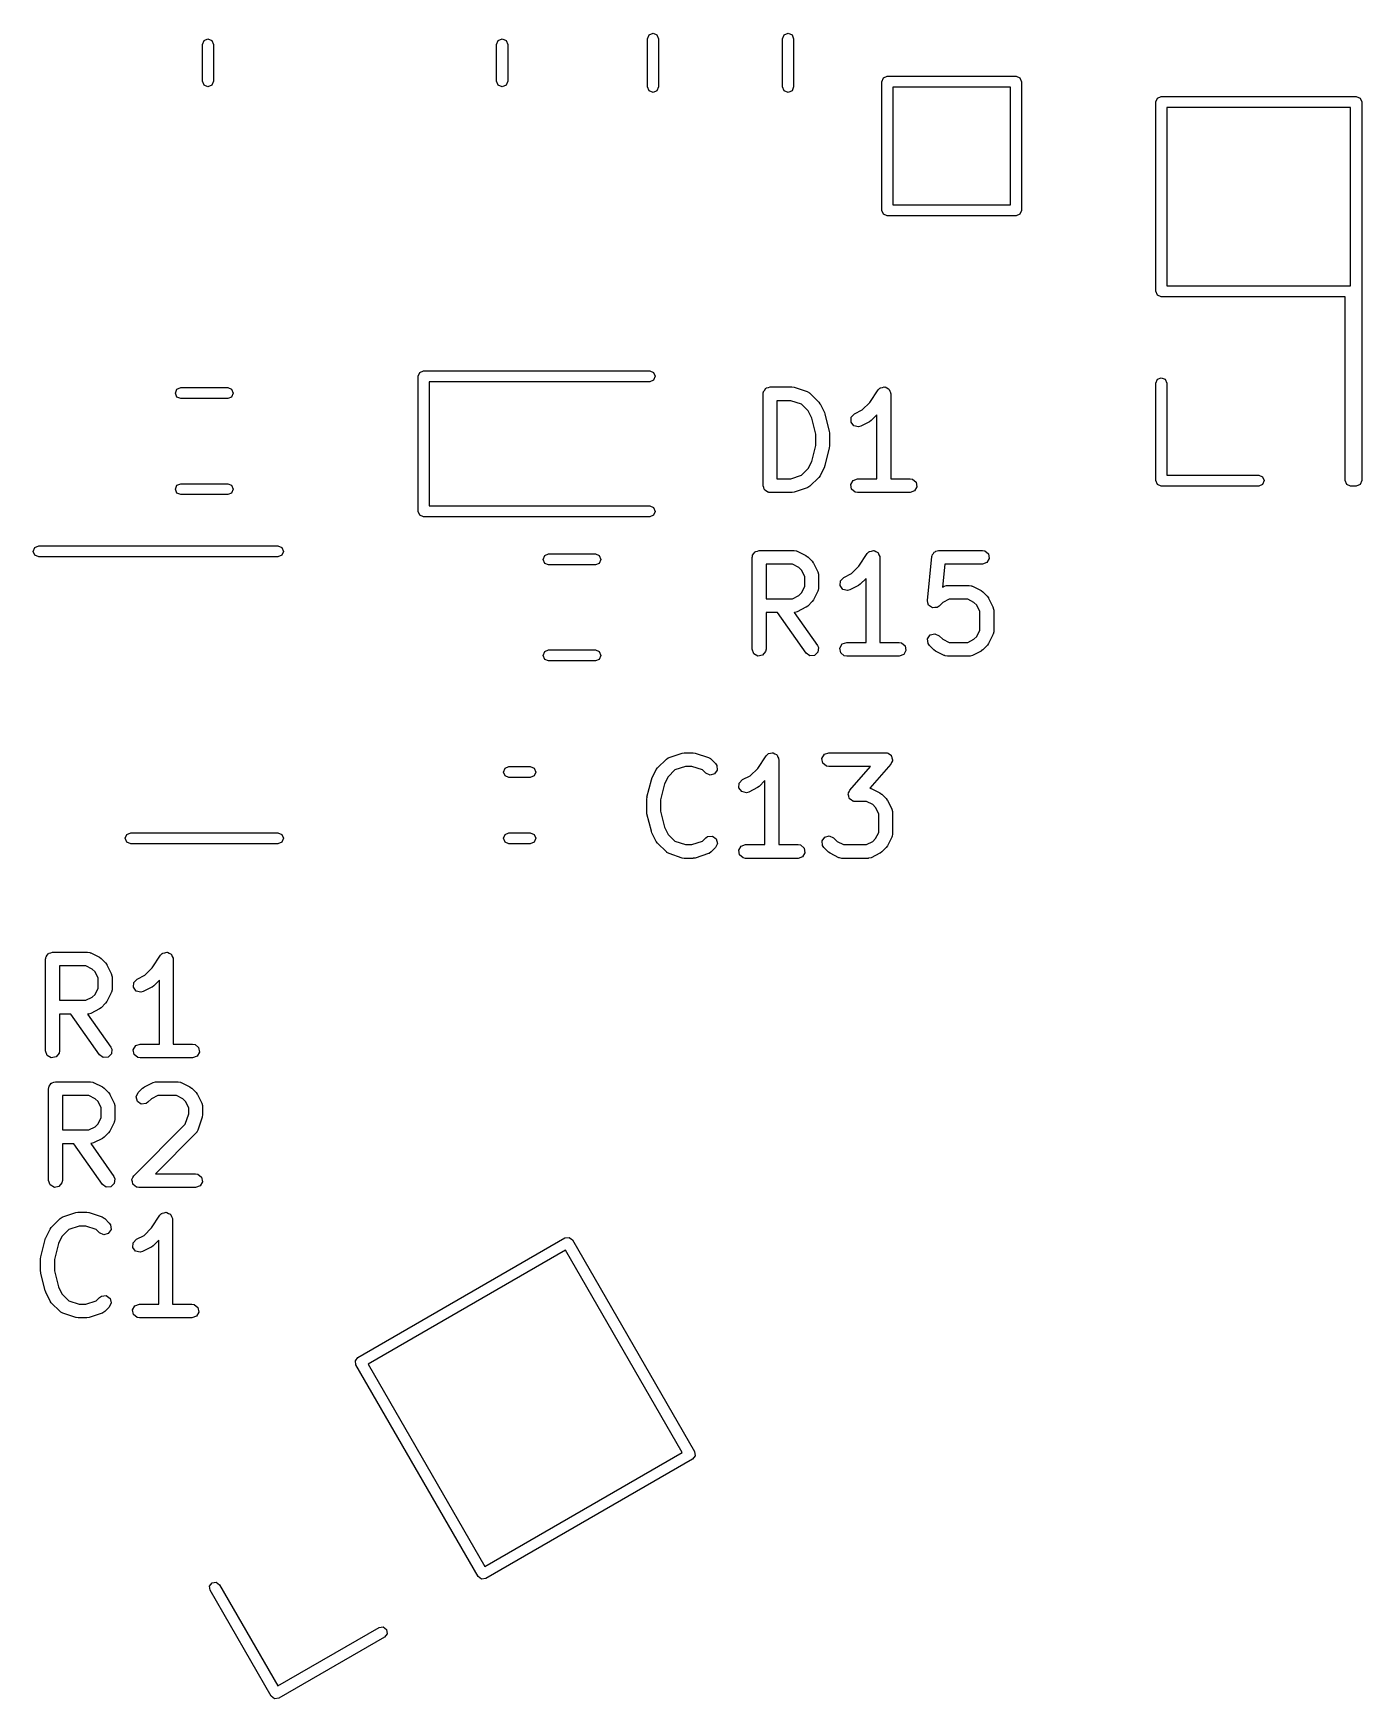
# Model space of a CAD drawing. Extents: x 127.8 to 166.1, y -113.3 to -80.1.
# Drawn here: x 151.67 to 166.12, y -113.31 to -95.19 of the extents above; entities that cross this region are included whole.
import ezdxf

# ---------------------------------------------------------------- set-up
doc = ezdxf.new("R2010")
doc.units = 0
doc.layers.add('BLACK', color=7, linetype='CONTINUOUS')

msp = doc.modelspace()

# ---------------------------------------------------------------- linework, layer by layer
at = {"layer": 'BLACK', "linetype": 'CONTINUOUS'}
for p, q in [((153.51, -95.3143), (153.528, -95.2719)), ((153.528, -95.2719), (153.57, -95.2543)), ((153.57, -95.2543), (153.612, -95.2719)), ((153.612, -95.2719), (153.63, -95.3143)), ((156.71, -95.3143), (156.728, -95.2719)), ((156.728, -95.2719), (156.77, -95.2543)), ((156.77, -95.2543), (156.812, -95.2719)), ((156.812, -95.2719), (156.83, -95.3143)), ((158.351, -95.253), (158.368, -95.2106)), ((158.351, -95.7755), (158.351, -95.253)), ((158.368, -95.2106), (158.411, -95.193)), ((158.411, -95.193), (158.453, -95.2106)), ((158.453, -95.2106), (158.471, -95.253)), ((158.471, -95.253), (158.471, -95.7755)), ((159.821, -95.253), (159.838, -95.2106)), ((159.821, -95.7755), (159.821, -95.253)), ((159.838, -95.2106), (159.881, -95.193)), ((159.881, -95.193), (159.923, -95.2106)), ((159.923, -95.2106), (159.941, -95.253)), ((159.941, -95.253), (159.941, -95.7755)), ((153.51, -95.7143), (153.51, -95.3143)), ((153.63, -95.3143), (153.63, -95.7143)), ((156.71, -95.7143), (156.71, -95.3143)), ((156.83, -95.3143), (156.83, -95.7143)), ((160.918, -95.6776), (160.96, -95.66)), ((160.96, -95.66), (162.36, -95.66)), ((162.36, -95.66), (162.402, -95.6776)), ((153.528, -95.7567), (153.51, -95.7143)), ((153.57, -95.7743), (153.528, -95.7567)), ((153.612, -95.7567), (153.57, -95.7743)), ((153.63, -95.7143), (153.612, -95.7567)), ((156.728, -95.7567), (156.71, -95.7143)), ((156.77, -95.7743), (156.728, -95.7567)), ((156.812, -95.7567), (156.77, -95.7743)), ((156.83, -95.7143), (156.812, -95.7567)), ((158.368, -95.818), (158.351, -95.7755)), ((158.411, -95.8355), (158.368, -95.818)), ((158.453, -95.818), (158.411, -95.8355)), ((158.471, -95.7755), (158.453, -95.818)), ((159.838, -95.818), (159.821, -95.7755)), ((159.881, -95.8355), (159.838, -95.818)), ((159.923, -95.818), (159.881, -95.8355)), ((159.941, -95.7755), (159.923, -95.818)), ((160.9, -95.72), (160.918, -95.6776)), ((160.9, -97.12), (160.9, -95.72)), ((161.02, -95.78), (161.02, -97.06)), ((162.3, -95.78), (161.02, -95.78)), ((162.3, -97.06), (162.3, -95.78)), ((162.402, -95.6776), (162.42, -95.72)), ((162.42, -95.72), (162.42, -97.12)), ((163.88, -95.94), (163.898, -95.8976)), ((163.88, -98), (163.88, -95.94)), ((163.898, -95.8976), (163.94, -95.88)), ((163.94, -95.88), (166.06, -95.88)), ((164, -96), (164, -97.94)), ((166, -96), (164, -96)), ((166, -97.94), (166, -96)), ((166.06, -95.88), (166.102, -95.8976)), ((166.102, -95.8976), (166.12, -95.94)), ((166.12, -95.94), (166.12, -100.06)), ((161.02, -97.06), (162.3, -97.06)), ((160.918, -97.1624), (160.9, -97.12)), ((160.96, -97.18), (160.918, -97.1624)), ((162.36, -97.18), (160.96, -97.18)), ((162.402, -97.1624), (162.36, -97.18)), ((162.42, -97.12), (162.402, -97.1624)), ((163.898, -98.0424), (163.88, -98)), ((164, -97.94), (166, -97.94)), ((163.94, -98.06), (163.898, -98.0424)), ((165.94, -98.06), (163.94, -98.06)), ((165.94, -100.06), (165.94, -98.06)), ((155.855, -98.925), (155.873, -98.8826)), ((155.855, -100.395), (155.855, -98.925)), ((155.873, -98.8826), (155.915, -98.865)), ((155.915, -98.865), (158.375, -98.865)), ((158.375, -98.865), (158.417, -98.8826)), ((158.417, -98.8826), (158.435, -98.925)), ((158.435, -98.925), (158.417, -98.9674)), ((153.215, -99.1075), (153.233, -99.0651)), ((153.233, -99.1499), (153.215, -99.1075)), ((153.233, -99.0651), (153.275, -99.0475)), ((153.275, -99.0475), (153.785, -99.0475)), ((153.785, -99.0475), (153.827, -99.0651)), ((153.827, -99.0651), (153.845, -99.1075)), ((153.845, -99.1075), (153.827, -99.1499)), ((158.375, -98.985), (155.975, -98.985)), ((155.975, -98.985), (155.975, -100.335)), ((158.417, -98.9674), (158.375, -98.985)), ((159.609, -99.1148), (159.611, -99.1051)), ((159.611, -99.1018), (159.612, -99.0989)), ((159.611, -99.1051), (159.611, -99.1018)), ((159.612, -99.0989), (159.614, -99.0892)), ((159.614, -99.0892), (159.626, -99.0742)), ((159.626, -99.0742), (159.636, -99.0574)), ((159.636, -99.0574), (159.643, -99.0551)), ((159.643, -99.0551), (159.647, -99.0499)), ((159.647, -99.0499), (159.666, -99.0465)), ((159.666, -99.0465), (159.684, -99.0398)), ((159.684, -99.0398), (159.922, -99.0398)), ((159.922, -99.0398), (159.945, -99.0437)), ((159.945, -99.0437), (159.946, -99.0437)), ((159.946, -99.0437), (160.089, -99.0913)), ((160.089, -99.0913), (160.112, -99.1037)), ((160.112, -99.1037), (160.114, -99.1075)), ((160.114, -99.1075), (160.118, -99.1094)), ((160.118, -99.1094), (160.214, -99.2046)), ((160.769, -99.2099), (160.86, -99.0732)), ((160.86, -99.0732), (160.878, -99.0544)), ((160.878, -99.0544), (160.882, -99.0532)), ((160.882, -99.0532), (160.885, -99.0499)), ((160.885, -99.0499), (160.906, -99.0461)), ((160.906, -99.0461), (160.927, -99.04)), ((160.927, -99.04), (160.931, -99.0417)), ((160.931, -99.0417), (160.936, -99.041)), ((160.936, -99.041), (160.954, -99.0518)), ((160.954, -99.0518), (160.974, -99.0606)), ((160.974, -99.0606), (160.976, -99.0645)), ((160.976, -99.0645), (160.98, -99.0666)), ((160.98, -99.0666), (160.987, -99.0871)), ((160.987, -99.0871), (160.997, -99.1066)), ((160.997, -99.1066), (160.996, -99.1108)), ((160.996, -99.1108), (160.998, -99.1148)), ((163.88, -99), (163.898, -98.9576)), ((163.88, -100.06), (163.88, -99)), ((163.898, -98.9576), (163.94, -98.94)), ((163.94, -98.94), (163.982, -98.9576)), ((163.982, -98.9576), (164, -99)), ((164, -99), (164, -100)), ((153.275, -99.1675), (153.233, -99.1499)), ((153.785, -99.1675), (153.275, -99.1675)), ((153.827, -99.1499), (153.785, -99.1675)), ((159.609, -100.115), (159.609, -99.1148)), ((159.91, -99.1898), (159.759, -99.1898)), ((159.759, -99.1898), (159.759, -100.04)), ((160.025, -99.228), (159.91, -99.1898)), ((160.099, -99.3021), (160.025, -99.228)), ((160.214, -99.2046), (160.226, -99.223)), ((160.226, -99.223), (160.228, -99.2241)), ((160.228, -99.2241), (160.275, -99.3194)), ((160.603, -99.3335), (160.688, -99.2913)), ((160.688, -99.2913), (160.769, -99.2099)), ((160.998, -99.1148), (160.998, -100.04)), ((160.137, -99.3791), (160.099, -99.3021)), ((160.181, -99.5526), (160.137, -99.3791)), ((160.275, -99.3194), (160.279, -99.3318)), ((160.279, -99.3318), (160.281, -99.3347)), ((160.281, -99.3347), (160.329, -99.5252)), ((160.565, -99.4219), (160.568, -99.3707)), ((160.595, -99.4631), (160.565, -99.4219)), ((160.568, -99.3707), (160.603, -99.3335)), ((160.645, -99.475), (160.595, -99.4631)), ((160.67, -99.4676), (160.645, -99.475)), ((160.766, -99.42), (160.67, -99.4676)), ((160.767, -99.4188), (160.766, -99.42)), ((160.785, -99.4059), (160.767, -99.4188)), ((160.847, -99.3435), (160.785, -99.4059)), ((160.847, -100.04), (160.847, -99.3435)), ((160.181, -99.677), (160.181, -99.5526)), ((160.329, -99.5252), (160.33, -99.5401)), ((160.33, -99.5401), (160.331, -99.5434)), ((160.331, -99.5434), (160.331, -99.6862)), ((160.137, -99.8505), (160.181, -99.677)), ((160.329, -99.7044), (160.281, -99.8949)), ((160.331, -99.6862), (160.328, -99.701)), ((160.328, -99.701), (160.329, -99.7044)), ((159.91, -100.04), (160.025, -100.002)), ((160.025, -100.002), (160.099, -99.9275)), ((160.099, -99.9275), (160.137, -99.8505)), ((160.228, -100.006), (160.214, -100.024)), ((160.275, -99.9103), (160.228, -100.006)), ((160.276, -99.9067), (160.275, -99.9103)), ((160.281, -99.8949), (160.276, -99.9067)), ((164, -100), (165, -100)), ((165, -100), (165.042, -100.018)), ((153.215, -100.152), (153.233, -100.11)), ((153.233, -100.195), (153.215, -100.152)), ((153.233, -100.11), (153.275, -100.093)), ((153.275, -100.212), (153.233, -100.195)), ((153.275, -100.093), (153.785, -100.093)), ((153.785, -100.093), (153.827, -100.11)), ((153.827, -100.195), (153.785, -100.212)), ((153.827, -100.11), (153.845, -100.152)), ((153.845, -100.152), (153.827, -100.195)), ((159.616, -100.133), (159.609, -100.115)), ((159.619, -100.152), (159.616, -100.133)), ((159.625, -100.157), (159.619, -100.152)), ((159.627, -100.163), (159.625, -100.157)), ((159.644, -100.173), (159.627, -100.163)), ((159.659, -100.185), (159.644, -100.173)), ((159.668, -100.187), (159.659, -100.185)), ((159.671, -100.189), (159.668, -100.187)), ((159.675, -100.188), (159.671, -100.189)), ((159.684, -100.19), (159.675, -100.188)), ((159.922, -100.19), (159.684, -100.19)), ((159.759, -100.04), (159.91, -100.04)), ((159.924, -100.189), (159.922, -100.19)), ((159.946, -100.186), (159.924, -100.189)), ((160.089, -100.138), (159.946, -100.186)), ((160.093, -100.136), (160.089, -100.138)), ((160.097, -100.135), (160.093, -100.136)), ((160.118, -100.12), (160.097, -100.135)), ((160.214, -100.025), (160.118, -100.12)), ((160.214, -100.024), (160.214, -100.025)), ((160.563, -100.102), (160.589, -100.057)), ((160.572, -100.152), (160.563, -100.102)), ((160.611, -100.185), (160.572, -100.152)), ((160.589, -100.057), (160.637, -100.04)), ((160.637, -100.19), (160.611, -100.185)), ((160.637, -100.04), (160.847, -100.04)), ((161.208, -100.19), (160.637, -100.19)), ((160.998, -100.04), (161.208, -100.04)), ((161.208, -100.04), (161.234, -100.044)), ((161.256, -100.172), (161.208, -100.19)), ((161.234, -100.044), (161.273, -100.077)), ((161.282, -100.128), (161.256, -100.172)), ((161.273, -100.077), (161.282, -100.128)), ((163.898, -100.102), (163.88, -100.06)), ((163.94, -100.12), (163.898, -100.102)), ((165, -100.12), (163.94, -100.12)), ((165.042, -100.102), (165, -100.12)), ((165.042, -100.018), (165.06, -100.06)), ((165.06, -100.06), (165.042, -100.102)), ((165.958, -100.102), (165.94, -100.06)), ((166, -100.12), (165.958, -100.102)), ((166.06, -100.12), (166, -100.12)), ((166.102, -100.102), (166.06, -100.12)), ((166.12, -100.06), (166.102, -100.102)), ((153.785, -100.212), (153.275, -100.212)), ((155.975, -100.335), (158.375, -100.335)), ((158.375, -100.335), (158.417, -100.353)), ((158.417, -100.353), (158.435, -100.395)), ((155.873, -100.437), (155.855, -100.395)), ((155.915, -100.455), (155.873, -100.437)), ((158.375, -100.455), (155.915, -100.455)), ((158.417, -100.437), (158.375, -100.455)), ((158.435, -100.395), (158.417, -100.437)), ((151.67, -100.83), (151.688, -100.788)), ((151.688, -100.872), (151.67, -100.83)), ((151.688, -100.788), (151.73, -100.77)), ((151.73, -100.89), (151.688, -100.872)), ((151.73, -100.77), (153.53, -100.77)), ((153.53, -100.89), (151.73, -100.89)), ((153.53, -100.77), (154.33, -100.77)), ((154.33, -100.89), (153.53, -100.89)), ((154.33, -100.77), (154.372, -100.788)), ((154.372, -100.872), (154.33, -100.89)), ((154.372, -100.788), (154.39, -100.83)), ((154.39, -100.83), (154.372, -100.872)), ((157.215, -100.917), (157.233, -100.875)), ((157.233, -100.96), (157.215, -100.917)), ((157.233, -100.875), (157.275, -100.858)), ((157.275, -100.858), (157.785, -100.858)), ((157.785, -100.858), (157.827, -100.875)), ((157.827, -100.875), (157.845, -100.917)), ((157.845, -100.917), (157.827, -100.96)), ((159.491, -100.895), (159.492, -100.885)), ((159.491, -101.895), (159.491, -100.895)), ((159.492, -100.882), (159.494, -100.879)), ((159.492, -100.885), (159.492, -100.882)), ((159.494, -100.879), (159.495, -100.869)), ((159.495, -100.869), (159.508, -100.854)), ((159.508, -100.854), (159.518, -100.837)), ((159.518, -100.837), (159.524, -100.835)), ((159.524, -100.835), (159.528, -100.83)), ((159.528, -100.83), (159.547, -100.826)), ((159.547, -100.826), (159.566, -100.82)), ((159.566, -100.82), (159.947, -100.82)), ((159.947, -100.82), (159.972, -100.824)), ((159.972, -100.824), (159.976, -100.827)), ((159.976, -100.827), (159.98, -100.828)), ((159.98, -100.828), (160.075, -100.875)), ((160.075, -100.875), (160.093, -100.889)), ((160.093, -100.889), (160.095, -100.889)), ((160.095, -100.889), (160.143, -100.937)), ((160.65, -100.99), (160.741, -100.853)), ((160.741, -100.853), (160.759, -100.834)), ((160.759, -100.834), (160.764, -100.833)), ((160.764, -100.833), (160.766, -100.83)), ((160.766, -100.83), (160.788, -100.826)), ((160.788, -100.826), (160.809, -100.82)), ((160.809, -100.82), (160.813, -100.822)), ((160.813, -100.822), (160.817, -100.821)), ((160.817, -100.821), (160.836, -100.832)), ((160.836, -100.832), (160.856, -100.841)), ((160.856, -100.841), (160.858, -100.844)), ((160.858, -100.844), (160.861, -100.847)), ((160.861, -100.847), (160.869, -100.867)), ((160.869, -100.867), (160.878, -100.887)), ((160.878, -100.887), (160.877, -100.891)), ((160.877, -100.891), (160.879, -100.895)), ((160.879, -100.895), (160.879, -101.82)), ((161.396, -101.364), (161.443, -100.887)), ((161.443, -100.887), (161.445, -100.884)), ((161.444, -100.882), (161.446, -100.879)), ((161.445, -100.884), (161.444, -100.882)), ((161.446, -100.879), (161.451, -100.862)), ((161.451, -100.862), (161.462, -100.851)), ((161.462, -100.851), (161.47, -100.837)), ((161.47, -100.837), (161.48, -100.834)), ((161.48, -100.834), (161.487, -100.826)), ((161.487, -100.826), (161.503, -100.825)), ((161.503, -100.825), (161.518, -100.82)), ((161.518, -100.82), (161.994, -100.82)), ((161.994, -100.82), (162.02, -100.824)), ((162.02, -100.824), (162.059, -100.857)), ((162.068, -100.908), (162.042, -100.952)), ((162.059, -100.857), (162.068, -100.908)), ((157.275, -100.977), (157.233, -100.96)), ((157.785, -100.977), (157.275, -100.977)), ((157.827, -100.96), (157.785, -100.977)), ((159.929, -100.97), (159.641, -100.97)), ((159.641, -100.97), (159.641, -101.344)), ((159.997, -101.004), (159.929, -100.97)), ((160.028, -101.034), (159.997, -101.004)), ((160.062, -101.103), (160.028, -101.034)), ((160.062, -101.21), (160.062, -101.103)), ((160.143, -100.937), (160.155, -100.955)), ((160.155, -100.955), (160.157, -100.957)), ((160.157, -100.957), (160.204, -101.052)), ((160.204, -101.052), (160.212, -101.077)), ((160.212, -101.077), (160.211, -101.081)), ((160.211, -101.081), (160.212, -101.085)), ((160.212, -101.085), (160.212, -101.228)), ((160.485, -101.113), (160.569, -101.071)), ((160.569, -101.071), (160.65, -100.99)), ((161.586, -100.97), (161.561, -101.218)), ((161.994, -100.97), (161.586, -100.97)), ((162.042, -100.952), (161.994, -100.97)), ((159.997, -101.309), (160.028, -101.279)), ((160.028, -101.279), (160.062, -101.21)), ((160.204, -101.262), (160.157, -101.357)), ((160.205, -101.257), (160.204, -101.262)), ((160.208, -101.254), (160.205, -101.257)), ((160.212, -101.228), (160.208, -101.254)), ((160.446, -101.202), (160.449, -101.151)), ((160.477, -101.243), (160.446, -101.202)), ((160.449, -101.151), (160.485, -101.113)), ((160.527, -101.255), (160.477, -101.243)), ((160.552, -101.248), (160.527, -101.255)), ((160.647, -101.2), (160.552, -101.248)), ((160.648, -101.199), (160.647, -101.2)), ((160.666, -101.186), (160.648, -101.199)), ((160.729, -101.124), (160.666, -101.186)), ((160.729, -101.82), (160.729, -101.124)), ((161.561, -101.218), (161.58, -101.209)), ((161.58, -101.209), (161.605, -101.201)), ((161.605, -101.201), (161.609, -101.202)), ((161.609, -101.202), (161.613, -101.201)), ((161.613, -101.201), (161.851, -101.201)), ((161.851, -101.201), (161.877, -101.205)), ((161.877, -101.205), (161.881, -101.208)), ((161.881, -101.208), (161.885, -101.209)), ((161.885, -101.209), (161.98, -101.256)), ((161.98, -101.256), (161.998, -101.27)), ((161.998, -101.27), (162, -101.27)), ((162, -101.27), (162.047, -101.318)), ((159.641, -101.344), (159.929, -101.344)), ((159.929, -101.344), (159.997, -101.309)), ((160.075, -101.438), (159.98, -101.486)), ((160.077, -101.437), (160.075, -101.438)), ((160.095, -101.424), (160.077, -101.437)), ((160.143, -101.376), (160.095, -101.424)), ((160.157, -101.357), (160.143, -101.375)), ((160.143, -101.375), (160.143, -101.376)), ((161.402, -101.389), (161.396, -101.364)), ((161.396, -101.364), (161.396, -101.364)), ((161.396, -101.364), (161.396, -101.364)), ((161.409, -101.413), (161.402, -101.389)), ((161.409, -101.414), (161.409, -101.413)), ((161.43, -101.428), (161.409, -101.414)), ((161.409, -101.414), (161.409, -101.414)), ((161.45, -101.443), (161.43, -101.428)), ((161.451, -101.443), (161.45, -101.443)), ((161.476, -101.441), (161.451, -101.443)), ((161.451, -101.443), (161.451, -101.443)), ((161.501, -101.439), (161.476, -101.441)), ((161.502, -101.439), (161.501, -101.439)), ((161.524, -101.424), (161.502, -101.439)), ((161.502, -101.439), (161.502, -101.439)), ((161.563, -101.385), (161.524, -101.424)), ((161.631, -101.351), (161.563, -101.385)), ((161.834, -101.351), (161.631, -101.351)), ((161.902, -101.385), (161.834, -101.351)), ((161.933, -101.415), (161.902, -101.385)), ((161.967, -101.484), (161.933, -101.415)), ((162.047, -101.318), (162.06, -101.336)), ((162.06, -101.336), (162.061, -101.337)), ((162.061, -101.337), (162.109, -101.433)), ((162.109, -101.433), (162.116, -101.458)), ((162.116, -101.458), (162.115, -101.462)), ((162.115, -101.462), (162.117, -101.466)), ((162.117, -101.466), (162.117, -101.704)), ((159.765, -101.494), (159.641, -101.494)), ((159.641, -101.494), (159.641, -101.895)), ((160.076, -101.938), (159.765, -101.494)), ((159.951, -101.492), (159.948, -101.493)), ((159.948, -101.493), (160.199, -101.852)), ((159.955, -101.493), (159.951, -101.492)), ((159.98, -101.486), (159.955, -101.493)), ((161.967, -101.687), (161.967, -101.484)), ((160.47, -101.837), (160.518, -101.82)), ((160.518, -101.82), (160.729, -101.82)), ((160.879, -101.82), (161.09, -101.82)), ((161.09, -101.82), (161.115, -101.824)), ((161.115, -101.824), (161.154, -101.857)), ((161.398, -101.78), (161.427, -101.738)), ((161.403, -101.831), (161.398, -101.78)), ((161.427, -101.738), (161.477, -101.725)), ((161.477, -101.725), (161.524, -101.747)), ((161.524, -101.747), (161.563, -101.786)), ((161.563, -101.786), (161.631, -101.82)), ((161.631, -101.82), (161.834, -101.82)), ((161.834, -101.82), (161.902, -101.786)), ((161.902, -101.786), (161.933, -101.755)), ((161.933, -101.755), (161.967, -101.687)), ((162.109, -101.738), (162.061, -101.833)), ((162.112, -101.73), (162.109, -101.733)), ((162.109, -101.733), (162.109, -101.738)), ((162.117, -101.704), (162.112, -101.73)), ((157.215, -101.962), (157.233, -101.92)), ((157.233, -102.005), (157.215, -101.962)), ((157.233, -101.92), (157.275, -101.902)), ((157.275, -102.022), (157.233, -102.005)), ((157.275, -101.902), (157.785, -101.902)), ((157.785, -101.902), (157.827, -101.92)), ((157.827, -102.005), (157.785, -102.022)), ((157.827, -101.92), (157.845, -101.962)), ((157.845, -101.962), (157.827, -102.005)), ((159.508, -101.943), (159.491, -101.895)), ((159.553, -101.969), (159.508, -101.943)), ((159.603, -101.96), (159.553, -101.969)), ((159.636, -101.92), (159.603, -101.96)), ((159.641, -101.895), (159.636, -101.92)), ((160.118, -101.967), (160.076, -101.938)), ((160.169, -101.963), (160.118, -101.967)), ((160.205, -101.927), (160.169, -101.963)), ((160.199, -101.852), (160.21, -101.875)), ((160.21, -101.875), (160.205, -101.927)), ((160.444, -101.882), (160.47, -101.837)), ((160.453, -101.932), (160.444, -101.882)), ((160.492, -101.965), (160.453, -101.932)), ((160.518, -101.97), (160.492, -101.965)), ((161.09, -101.97), (160.518, -101.97)), ((161.138, -101.952), (161.09, -101.97)), ((161.163, -101.908), (161.138, -101.952)), ((161.154, -101.857), (161.163, -101.908)), ((161.417, -101.853), (161.403, -101.831)), ((161.465, -101.9), (161.417, -101.853)), ((161.467, -101.901), (161.465, -101.9)), ((161.485, -101.914), (161.467, -101.901)), ((161.58, -101.962), (161.485, -101.914)), ((161.584, -101.962), (161.58, -101.962)), ((161.588, -101.965), (161.584, -101.962)), ((161.613, -101.97), (161.588, -101.965)), ((161.851, -101.97), (161.613, -101.97)), ((161.856, -101.968), (161.851, -101.97)), ((161.86, -101.969), (161.856, -101.968)), ((161.885, -101.962), (161.86, -101.969)), ((161.98, -101.914), (161.885, -101.962)), ((161.981, -101.913), (161.98, -101.914)), ((162, -101.9), (161.981, -101.913)), ((162.047, -101.853), (162, -101.9)), ((162.048, -101.851), (162.047, -101.853)), ((162.061, -101.833), (162.048, -101.851)), ((157.785, -102.022), (157.275, -102.022)), ((158.46, -103.185), (158.556, -103.089)), ((158.556, -103.089), (158.577, -103.074)), ((158.577, -103.074), (158.581, -103.074)), ((158.581, -103.074), (158.585, -103.071)), ((158.585, -103.071), (158.728, -103.024)), ((158.728, -103.024), (158.75, -103.02)), ((158.75, -103.02), (158.751, -103.02)), ((158.751, -103.02), (158.847, -103.02)), ((158.847, -103.02), (158.869, -103.024)), ((158.869, -103.024), (158.87, -103.024)), ((158.87, -103.024), (159.013, -103.071)), ((159.013, -103.071), (159.036, -103.084)), ((159.036, -103.084), (159.038, -103.088)), ((159.038, -103.088), (159.043, -103.089)), ((159.043, -103.089), (159.09, -103.137)), ((159.55, -103.19), (159.641, -103.053)), ((159.641, -103.053), (159.659, -103.034)), ((159.659, -103.034), (159.664, -103.033)), ((159.664, -103.033), (159.666, -103.03)), ((159.666, -103.03), (159.688, -103.026)), ((159.688, -103.026), (159.709, -103.02)), ((159.709, -103.02), (159.713, -103.022)), ((159.713, -103.022), (159.717, -103.021)), ((159.717, -103.021), (159.736, -103.032)), ((159.736, -103.032), (159.756, -103.041)), ((159.756, -103.041), (159.758, -103.044)), ((159.758, -103.044), (159.761, -103.047)), ((159.761, -103.047), (159.769, -103.067)), ((159.769, -103.067), (159.778, -103.087)), ((159.778, -103.087), (159.777, -103.091)), ((159.777, -103.091), (159.779, -103.095)), ((159.779, -103.095), (159.779, -104.02)), ((160.249, -103.082), (160.275, -103.037)), ((160.258, -103.132), (160.249, -103.082)), ((160.275, -103.037), (160.323, -103.02)), ((160.323, -103.02), (160.942, -103.02)), ((160.942, -103.02), (160.953, -103.022)), ((160.953, -103.022), (160.956, -103.021)), ((160.956, -103.021), (160.959, -103.023)), ((160.959, -103.023), (160.968, -103.024)), ((160.968, -103.024), (160.983, -103.037)), ((160.983, -103.037), (161, -103.048)), ((161, -103.048), (161.002, -103.053)), ((161.002, -103.053), (161.007, -103.057)), ((161.007, -103.057), (161.01, -103.077)), ((161.01, -103.077), (161.017, -103.096)), ((161.017, -103.096), (161.015, -103.102)), ((156.784, -103.23), (156.802, -103.188)), ((156.802, -103.272), (156.784, -103.23)), ((156.802, -103.188), (156.844, -103.17)), ((156.844, -103.29), (156.802, -103.272)), ((156.844, -103.17), (157.076, -103.17)), ((157.076, -103.17), (157.118, -103.188)), ((157.118, -103.272), (157.076, -103.29)), ((157.118, -103.188), (157.136, -103.23)), ((157.136, -103.23), (157.118, -103.272)), ((158.399, -103.299), (158.446, -103.204)), ((158.446, -103.204), (158.46, -103.186)), ((158.46, -103.186), (158.46, -103.185)), ((158.649, -103.208), (158.575, -103.282)), ((158.764, -103.17), (158.649, -103.208)), ((158.834, -103.17), (158.764, -103.17)), ((158.949, -103.208), (158.834, -103.17)), ((158.984, -103.243), (158.949, -103.208)), ((159.031, -103.265), (158.984, -103.243)), ((159.08, -103.251), (159.031, -103.265)), ((159.11, -103.209), (159.08, -103.251)), ((159.09, -103.137), (159.105, -103.158)), ((159.105, -103.158), (159.11, -103.209)), ((159.385, -103.313), (159.469, -103.271)), ((159.469, -103.271), (159.55, -103.19)), ((160.297, -103.165), (160.258, -103.132)), ((160.323, -103.17), (160.297, -103.165)), ((160.777, -103.17), (160.323, -103.17)), ((160.552, -103.426), (160.777, -103.17)), ((160.998, -103.144), (160.771, -103.404)), ((161.006, -103.125), (160.998, -103.144)), ((161.016, -103.108), (161.006, -103.125)), ((161.015, -103.102), (161.016, -103.108)), ((157.076, -103.29), (156.844, -103.29)), ((158.345, -103.505), (158.393, -103.315)), ((158.393, -103.315), (158.398, -103.303)), ((158.398, -103.303), (158.399, -103.299)), ((158.536, -103.359), (158.493, -103.533)), ((158.575, -103.282), (158.536, -103.359)), ((159.346, -103.402), (159.349, -103.351)), ((159.377, -103.443), (159.346, -103.402)), ((159.349, -103.351), (159.385, -103.313)), ((159.427, -103.455), (159.377, -103.443)), ((159.452, -103.448), (159.427, -103.455)), ((159.547, -103.4), (159.452, -103.448)), ((159.548, -103.399), (159.547, -103.4)), ((159.566, -103.386), (159.548, -103.399)), ((159.629, -103.324), (159.566, -103.386)), ((159.629, -104.02), (159.629, -103.324)), ((160.535, -103.463), (160.545, -103.445)), ((160.545, -103.445), (160.552, -103.426)), ((160.771, -103.404), (160.777, -103.405)), ((160.777, -103.405), (160.781, -103.408)), ((160.781, -103.408), (160.785, -103.409)), ((160.785, -103.409), (160.88, -103.456)), ((160.88, -103.456), (160.898, -103.47)), ((158.343, -103.523), (158.346, -103.509)), ((158.343, -103.666), (158.343, -103.523)), ((158.346, -103.509), (158.345, -103.505)), ((158.493, -103.533), (158.493, -103.657)), ((160.534, -103.474), (160.536, -103.469)), ((160.54, -103.493), (160.534, -103.474)), ((160.536, -103.469), (160.535, -103.463)), ((160.544, -103.513), (160.54, -103.493)), ((160.548, -103.517), (160.544, -103.513)), ((160.55, -103.523), (160.548, -103.517)), ((160.567, -103.533), (160.55, -103.523)), ((160.583, -103.546), (160.567, -103.533)), ((160.591, -103.548), (160.583, -103.546)), ((160.594, -103.549), (160.591, -103.548)), ((160.597, -103.549), (160.594, -103.549)), ((160.609, -103.551), (160.597, -103.549)), ((160.734, -103.551), (160.609, -103.551)), ((160.802, -103.585), (160.734, -103.551)), ((160.833, -103.615), (160.802, -103.585)), ((160.867, -103.684), (160.833, -103.615)), ((160.898, -103.47), (160.9, -103.47)), ((160.9, -103.47), (160.947, -103.518)), ((160.947, -103.518), (160.96, -103.536)), ((160.96, -103.536), (160.961, -103.537)), ((160.961, -103.537), (161.009, -103.633)), ((161.009, -103.633), (161.016, -103.658)), ((158.344, -103.67), (158.343, -103.666)), ((158.345, -103.684), (158.344, -103.67)), ((158.393, -103.875), (158.345, -103.684)), ((158.493, -103.657), (158.536, -103.831)), ((160.867, -103.887), (160.867, -103.684)), ((161.016, -103.658), (161.015, -103.662)), ((161.015, -103.662), (161.017, -103.666)), ((161.017, -103.666), (161.017, -103.904)), ((152.67, -103.95), (152.688, -103.908)), ((152.688, -103.992), (152.67, -103.95)), ((152.688, -103.908), (152.73, -103.89)), ((152.73, -104.01), (152.688, -103.992)), ((152.73, -103.89), (153.53, -103.89)), ((153.53, -103.89), (154.33, -103.89)), ((154.33, -103.89), (154.372, -103.908)), ((154.372, -103.992), (154.33, -104.01)), ((154.372, -103.908), (154.39, -103.95)), ((154.39, -103.95), (154.372, -103.992)), ((156.784, -103.95), (156.802, -103.908)), ((156.802, -103.992), (156.784, -103.95)), ((156.802, -103.908), (156.844, -103.89)), ((156.844, -104.01), (156.802, -103.992)), ((156.844, -103.89), (157.076, -103.89)), ((157.076, -103.89), (157.118, -103.908)), ((157.118, -103.992), (157.076, -104.01)), ((157.118, -103.908), (157.136, -103.95)), ((157.136, -103.95), (157.118, -103.992)), ((158.395, -103.878), (158.393, -103.875)), ((158.399, -103.89), (158.395, -103.878)), ((158.446, -103.986), (158.399, -103.89)), ((158.447, -103.987), (158.446, -103.986)), ((158.46, -104.005), (158.447, -103.987)), ((158.536, -103.831), (158.575, -103.908)), ((158.575, -103.908), (158.649, -103.982)), ((158.649, -103.982), (158.764, -104.02)), ((158.834, -104.02), (158.949, -103.982)), ((158.949, -103.982), (158.984, -103.947)), ((158.984, -103.947), (159.005, -103.932)), ((159.005, -103.932), (159.057, -103.927)), ((159.057, -103.927), (159.099, -103.957)), ((159.099, -103.957), (159.112, -104.006)), ((160.25, -103.98), (160.28, -103.938)), ((160.255, -104.031), (160.25, -103.98)), ((160.28, -103.938), (160.329, -103.925)), ((160.329, -103.925), (160.376, -103.947)), ((160.376, -103.947), (160.415, -103.986)), ((160.415, -103.986), (160.483, -104.02)), ((160.734, -104.02), (160.802, -103.986)), ((160.802, -103.986), (160.833, -103.955)), ((160.833, -103.955), (160.867, -103.887)), ((161.009, -103.938), (160.961, -104.033)), ((161.012, -103.93), (161.009, -103.933)), ((161.009, -103.933), (161.009, -103.938)), ((161.017, -103.904), (161.012, -103.93)), ((153.53, -104.01), (152.73, -104.01)), ((154.33, -104.01), (153.53, -104.01)), ((157.076, -104.01), (156.844, -104.01)), ((158.556, -104.1), (158.46, -104.005)), ((158.56, -104.102), (158.556, -104.1)), ((158.562, -104.106), (158.56, -104.102)), ((158.585, -104.118), (158.562, -104.106)), ((158.728, -104.166), (158.585, -104.118)), ((158.729, -104.166), (158.728, -104.166)), ((158.751, -104.17), (158.729, -104.166)), ((158.847, -104.17), (158.751, -104.17)), ((158.764, -104.02), (158.834, -104.02)), ((158.848, -104.169), (158.847, -104.17)), ((158.87, -104.166), (158.848, -104.169)), ((159.013, -104.118), (158.87, -104.166)), ((159.017, -104.116), (159.013, -104.118)), ((159.021, -104.115), (159.017, -104.116)), ((159.043, -104.1), (159.021, -104.115)), ((159.09, -104.053), (159.043, -104.1)), ((159.112, -104.006), (159.09, -104.053)), ((159.344, -104.082), (159.37, -104.037)), ((159.353, -104.132), (159.344, -104.082)), ((159.392, -104.165), (159.353, -104.132)), ((159.37, -104.037), (159.418, -104.02)), ((159.418, -104.17), (159.392, -104.165)), ((159.418, -104.02), (159.629, -104.02)), ((159.99, -104.17), (159.418, -104.17)), ((159.779, -104.02), (159.99, -104.02)), ((159.99, -104.02), (160.015, -104.024)), ((160.038, -104.152), (159.99, -104.17)), ((160.015, -104.024), (160.054, -104.057)), ((160.063, -104.108), (160.038, -104.152)), ((160.054, -104.057), (160.063, -104.108)), ((160.27, -104.053), (160.255, -104.031)), ((160.317, -104.1), (160.27, -104.053)), ((160.319, -104.101), (160.317, -104.1)), ((160.337, -104.114), (160.319, -104.101)), ((160.432, -104.162), (160.337, -104.114)), ((160.437, -104.162), (160.432, -104.162)), ((160.44, -104.165), (160.437, -104.162)), ((160.466, -104.17), (160.44, -104.165)), ((160.751, -104.17), (160.466, -104.17)), ((160.483, -104.02), (160.734, -104.02)), ((160.756, -104.168), (160.751, -104.17)), ((160.76, -104.169), (160.756, -104.168)), ((160.785, -104.162), (160.76, -104.169)), ((160.88, -104.114), (160.785, -104.162)), ((160.881, -104.113), (160.88, -104.114)), ((160.9, -104.1), (160.881, -104.113)), ((160.947, -104.053), (160.9, -104.1)), ((160.948, -104.051), (160.947, -104.053)), ((160.961, -104.033), (160.948, -104.051)), ((151.804, -105.265), (151.806, -105.255)), ((151.804, -106.265), (151.804, -105.265)), ((151.806, -105.252), (151.807, -105.249)), ((151.806, -105.255), (151.806, -105.252)), ((151.807, -105.249), (151.809, -105.239)), ((151.809, -105.239), (151.821, -105.224)), ((151.821, -105.224), (151.831, -105.207)), ((151.831, -105.207), (151.838, -105.205)), ((151.838, -105.205), (151.842, -105.2)), ((151.842, -105.2), (151.861, -105.196)), ((151.861, -105.196), (151.879, -105.19)), ((151.879, -105.19), (152.26, -105.19)), ((152.26, -105.19), (152.286, -105.194)), ((152.286, -105.194), (152.289, -105.197)), ((152.289, -105.197), (152.294, -105.198)), ((152.294, -105.198), (152.389, -105.245)), ((152.389, -105.245), (152.407, -105.259)), ((152.407, -105.259), (152.409, -105.259)), ((152.409, -105.259), (152.456, -105.307)), ((152.964, -105.36), (153.055, -105.223)), ((153.055, -105.223), (153.073, -105.204)), ((153.073, -105.204), (153.077, -105.203)), ((153.077, -105.203), (153.08, -105.2)), ((153.08, -105.2), (153.101, -105.196)), ((153.101, -105.196), (153.122, -105.19)), ((153.122, -105.19), (153.126, -105.192)), ((153.126, -105.192), (153.131, -105.191)), ((153.131, -105.191), (153.149, -105.202)), ((153.149, -105.202), (153.169, -105.211)), ((153.169, -105.211), (153.171, -105.214)), ((153.171, -105.214), (153.175, -105.217)), ((153.175, -105.217), (153.182, -105.237)), ((153.182, -105.237), (153.192, -105.257)), ((153.192, -105.257), (153.191, -105.261)), ((153.191, -105.261), (153.192, -105.265)), ((153.192, -105.265), (153.192, -106.19)), ((152.243, -105.34), (151.954, -105.34)), ((151.954, -105.34), (151.954, -105.714)), ((152.311, -105.374), (152.243, -105.34)), ((152.342, -105.404), (152.311, -105.374)), ((152.376, -105.473), (152.342, -105.404)), ((152.456, -105.307), (152.469, -105.325)), ((152.469, -105.325), (152.47, -105.327)), ((152.47, -105.327), (152.518, -105.422)), ((152.518, -105.422), (152.525, -105.447)), ((152.525, -105.447), (152.524, -105.451)), ((152.524, -105.451), (152.526, -105.455)), ((152.798, -105.483), (152.883, -105.441)), ((152.883, -105.441), (152.964, -105.36)), ((152.342, -105.649), (152.376, -105.58)), ((152.376, -105.58), (152.376, -105.473)), ((152.518, -105.632), (152.47, -105.727)), ((152.521, -105.624), (152.518, -105.627)), ((152.518, -105.627), (152.518, -105.632)), ((152.526, -105.598), (152.521, -105.624)), ((152.526, -105.455), (152.526, -105.598)), ((152.76, -105.572), (152.763, -105.521)), ((152.79, -105.613), (152.76, -105.572)), ((152.763, -105.521), (152.798, -105.483)), ((152.84, -105.625), (152.79, -105.613)), ((152.865, -105.618), (152.84, -105.625)), ((152.961, -105.57), (152.865, -105.618)), ((152.962, -105.569), (152.961, -105.57)), ((152.98, -105.556), (152.962, -105.569)), ((153.042, -105.494), (152.98, -105.556)), ((153.042, -106.19), (153.042, -105.494)), ((151.954, -105.714), (152.243, -105.714)), ((152.243, -105.714), (152.311, -105.679)), ((152.389, -105.808), (152.294, -105.856)), ((152.311, -105.679), (152.342, -105.649)), ((152.39, -105.807), (152.389, -105.808)), ((152.409, -105.794), (152.39, -105.807)), ((152.456, -105.746), (152.409, -105.794)), ((152.457, -105.745), (152.456, -105.746)), ((152.47, -105.727), (152.457, -105.745)), ((152.078, -105.864), (151.954, -105.864)), ((151.954, -105.864), (151.954, -106.265)), ((152.389, -106.308), (152.078, -105.864)), ((152.265, -105.862), (152.261, -105.863)), ((152.261, -105.863), (152.512, -106.222)), ((152.269, -105.863), (152.265, -105.862)), ((152.294, -105.856), (152.269, -105.863)), ((151.822, -106.313), (151.804, -106.265)), ((151.866, -106.339), (151.822, -106.313)), ((151.917, -106.33), (151.866, -106.339)), ((151.95, -106.29), (151.917, -106.33)), ((151.954, -106.265), (151.95, -106.29)), ((152.431, -106.337), (152.389, -106.308)), ((152.483, -106.333), (152.431, -106.337)), ((152.519, -106.297), (152.483, -106.333)), ((152.512, -106.222), (152.523, -106.245)), ((152.523, -106.245), (152.519, -106.297)), ((152.758, -106.252), (152.784, -106.207)), ((152.767, -106.302), (152.758, -106.252)), ((152.806, -106.335), (152.767, -106.302)), ((152.784, -106.207), (152.832, -106.19)), ((152.832, -106.34), (152.806, -106.335)), ((152.832, -106.19), (153.042, -106.19)), ((153.403, -106.34), (152.832, -106.34)), ((153.192, -106.19), (153.403, -106.19)), ((153.403, -106.19), (153.429, -106.194)), ((153.451, -106.322), (153.403, -106.34)), ((153.429, -106.194), (153.468, -106.227)), ((153.477, -106.278), (153.451, -106.322)), ((153.468, -106.227), (153.477, -106.278)), ((151.837, -106.675), (151.839, -106.665)), ((151.837, -107.675), (151.837, -106.675)), ((151.838, -106.662), (151.84, -106.659)), ((151.839, -106.665), (151.838, -106.662)), ((151.84, -106.659), (151.841, -106.649)), ((151.841, -106.649), (151.854, -106.634)), ((151.854, -106.634), (151.864, -106.617)), ((151.864, -106.617), (151.87, -106.615)), ((151.87, -106.615), (151.874, -106.61)), ((151.874, -106.61), (151.894, -106.606)), ((151.894, -106.606), (151.912, -106.6)), ((151.912, -106.6), (152.293, -106.6)), ((152.293, -106.6), (152.319, -106.604)), ((152.319, -106.604), (152.322, -106.607)), ((152.322, -106.607), (152.326, -106.608)), ((152.326, -106.608), (152.422, -106.655)), ((152.422, -106.655), (152.44, -106.669)), ((152.44, -106.669), (152.441, -106.669)), ((152.441, -106.669), (152.489, -106.717)), ((152.489, -106.717), (152.502, -106.735)), ((152.79, -106.764), (152.811, -106.717)), ((152.811, -106.717), (152.859, -106.669)), ((152.859, -106.669), (152.877, -106.657)), ((152.877, -106.657), (152.878, -106.655)), ((152.878, -106.655), (152.974, -106.608)), ((152.974, -106.608), (152.999, -106.6)), ((152.999, -106.6), (153.003, -106.601)), ((153.003, -106.601), (153.007, -106.6)), ((153.007, -106.6), (153.245, -106.6)), ((153.245, -106.6), (153.271, -106.604)), ((153.271, -106.604), (153.274, -106.607)), ((153.274, -106.607), (153.279, -106.608)), ((153.279, -106.608), (153.374, -106.655)), ((153.374, -106.655), (153.392, -106.669)), ((153.392, -106.669), (153.394, -106.669)), ((153.394, -106.669), (153.441, -106.717)), ((153.441, -106.717), (153.454, -106.735)), ((152.275, -106.75), (151.987, -106.75)), ((151.987, -106.75), (151.987, -107.124)), ((152.344, -106.784), (152.275, -106.75)), ((152.374, -106.814), (152.344, -106.784)), ((152.408, -106.883), (152.374, -106.814)), ((152.408, -106.99), (152.408, -106.883)), ((152.502, -106.735), (152.503, -106.737)), ((152.503, -106.737), (152.55, -106.832)), ((152.55, -106.832), (152.558, -106.857)), ((152.558, -106.857), (152.557, -106.861)), ((152.557, -106.861), (152.558, -106.865)), ((152.558, -106.865), (152.558, -107.008)), ((152.803, -106.813), (152.79, -106.764)), ((152.845, -106.843), (152.803, -106.813)), ((152.896, -106.838), (152.845, -106.843)), ((152.917, -106.823), (152.896, -106.838)), ((152.956, -106.784), (152.917, -106.823)), ((153.025, -106.75), (152.956, -106.784)), ((153.228, -106.75), (153.025, -106.75)), ((153.296, -106.784), (153.228, -106.75)), ((153.326, -106.814), (153.296, -106.784)), ((153.361, -106.883), (153.326, -106.814)), ((153.361, -106.948), (153.361, -106.883)), ((153.454, -106.735), (153.455, -106.737)), ((153.455, -106.737), (153.503, -106.832)), ((153.503, -106.832), (153.51, -106.857)), ((153.51, -106.857), (153.509, -106.861)), ((153.509, -106.861), (153.511, -106.865)), ((153.511, -106.865), (153.511, -106.961)), ((152.344, -107.089), (152.374, -107.059)), ((152.374, -107.059), (152.408, -106.99)), ((152.55, -107.042), (152.503, -107.137)), ((152.551, -107.037), (152.55, -107.042)), ((152.554, -107.034), (152.551, -107.037)), ((152.558, -107.008), (152.554, -107.034)), ((152.764, -107.622), (153.323, -107.063)), ((153.323, -107.063), (153.361, -106.948)), ((153.507, -106.984), (153.459, -107.127)), ((153.511, -106.961), (153.507, -106.983)), ((153.507, -106.983), (153.507, -106.984)), ((151.987, -107.124), (152.275, -107.124)), ((152.275, -107.124), (152.344, -107.089)), ((152.422, -107.218), (152.326, -107.266)), ((152.423, -107.217), (152.422, -107.218)), ((152.441, -107.204), (152.423, -107.217)), ((152.489, -107.156), (152.441, -107.204)), ((152.503, -107.137), (152.489, -107.155)), ((152.489, -107.155), (152.489, -107.156)), ((153.441, -107.156), (152.998, -107.6)), ((153.443, -107.152), (153.441, -107.156)), ((153.447, -107.15), (153.443, -107.152)), ((153.459, -107.127), (153.447, -107.15)), ((152.111, -107.274), (151.987, -107.274)), ((151.987, -107.274), (151.987, -107.675)), ((152.422, -107.718), (152.111, -107.274)), ((152.297, -107.272), (152.294, -107.273)), ((152.294, -107.273), (152.545, -107.632)), ((152.301, -107.273), (152.297, -107.272)), ((152.326, -107.266), (152.301, -107.273)), ((152.754, -107.642), (152.764, -107.622)), ((152.998, -107.6), (153.436, -107.6)), ((153.436, -107.6), (153.461, -107.604)), ((153.461, -107.604), (153.501, -107.637)), ((151.854, -107.723), (151.837, -107.675)), ((151.899, -107.749), (151.854, -107.723)), ((151.949, -107.74), (151.899, -107.749)), ((151.982, -107.7), (151.949, -107.74)), ((151.987, -107.675), (151.982, -107.7)), ((152.464, -107.747), (152.422, -107.718)), ((152.515, -107.743), (152.464, -107.747)), ((152.551, -107.707), (152.515, -107.743)), ((152.545, -107.632), (152.556, -107.655)), ((152.556, -107.655), (152.551, -107.707)), ((152.742, -107.668), (152.743, -107.665)), ((152.748, -107.69), (152.742, -107.668)), ((152.743, -107.662), (152.754, -107.642)), ((152.743, -107.665), (152.743, -107.662)), ((152.752, -107.712), (152.748, -107.69)), ((152.754, -107.715), (152.752, -107.712)), ((152.755, -107.718), (152.754, -107.715)), ((152.774, -107.731), (152.755, -107.718)), ((152.791, -107.745), (152.774, -107.731)), ((152.796, -107.746), (152.791, -107.745)), ((152.797, -107.747), (152.796, -107.746)), ((152.801, -107.747), (152.797, -107.747)), ((152.817, -107.75), (152.801, -107.747)), ((153.436, -107.75), (152.817, -107.75)), ((153.484, -107.732), (153.436, -107.75)), ((153.51, -107.688), (153.484, -107.732)), ((153.501, -107.637), (153.51, -107.688)), ((151.866, -108.185), (151.962, -108.089)), ((151.962, -108.089), (151.983, -108.074)), ((151.983, -108.074), (151.988, -108.074)), ((151.988, -108.074), (151.991, -108.071)), ((151.991, -108.071), (152.134, -108.024)), ((152.17, -108.17), (152.055, -108.208)), ((152.134, -108.024), (152.156, -108.02)), ((152.156, -108.02), (152.158, -108.02)), ((152.158, -108.02), (152.253, -108.02)), ((152.241, -108.17), (152.17, -108.17)), ((152.355, -108.208), (152.241, -108.17)), ((152.253, -108.02), (152.275, -108.024)), ((152.275, -108.024), (152.277, -108.024)), ((152.277, -108.024), (152.419, -108.071)), ((152.419, -108.071), (152.442, -108.084)), ((152.442, -108.084), (152.445, -108.088)), ((152.445, -108.088), (152.449, -108.089)), ((152.449, -108.089), (152.496, -108.137)), ((152.496, -108.137), (152.511, -108.158)), ((152.511, -108.158), (152.516, -108.209)), ((152.956, -108.19), (153.048, -108.053)), ((153.048, -108.053), (153.066, -108.034)), ((153.066, -108.034), (153.07, -108.033)), ((153.07, -108.033), (153.072, -108.03)), ((153.072, -108.03), (153.094, -108.026)), ((153.094, -108.026), (153.115, -108.02)), ((153.115, -108.02), (153.119, -108.022)), ((153.119, -108.022), (153.123, -108.021)), ((153.123, -108.021), (153.142, -108.032)), ((153.142, -108.032), (153.162, -108.041)), ((153.162, -108.041), (153.164, -108.044)), ((153.164, -108.044), (153.167, -108.047)), ((153.167, -108.047), (153.175, -108.067)), ((153.175, -108.067), (153.185, -108.087)), ((153.185, -108.087), (153.184, -108.091)), ((153.184, -108.091), (153.185, -108.095)), ((153.185, -108.095), (153.185, -109.02)), ((151.752, -108.505), (151.799, -108.315)), ((151.799, -108.315), (151.804, -108.303)), ((151.804, -108.303), (151.805, -108.299)), ((151.805, -108.299), (151.852, -108.204)), ((151.852, -108.204), (151.866, -108.186)), ((151.866, -108.186), (151.866, -108.185)), ((151.981, -108.282), (151.943, -108.359)), ((152.055, -108.208), (151.981, -108.282)), ((152.39, -108.243), (152.355, -108.208)), ((152.437, -108.265), (152.39, -108.243)), ((152.486, -108.251), (152.437, -108.265)), ((152.516, -108.209), (152.486, -108.251)), ((152.752, -108.402), (152.755, -108.351)), ((152.755, -108.351), (152.791, -108.313)), ((152.791, -108.313), (152.875, -108.271)), ((152.875, -108.271), (152.956, -108.19)), ((153.035, -108.324), (152.973, -108.386)), ((153.035, -109.02), (153.035, -108.324)), ((155.201, -109.599), (157.452, -108.299)), ((157.452, -108.299), (157.498, -108.293)), ((157.498, -108.293), (157.534, -108.321)), ((157.534, -108.321), (158.864, -110.624)), ((151.749, -108.523), (151.752, -108.509)), ((151.749, -108.666), (151.749, -108.523)), ((151.752, -108.509), (151.752, -108.505)), ((151.943, -108.359), (151.899, -108.533)), ((152.783, -108.443), (152.752, -108.402)), ((152.833, -108.455), (152.783, -108.443)), ((152.858, -108.448), (152.833, -108.455)), ((152.953, -108.4), (152.858, -108.448)), ((152.954, -108.399), (152.953, -108.4)), ((152.973, -108.386), (152.954, -108.399)), ((157.46, -108.433), (155.313, -109.673)), ((158.73, -110.632), (157.46, -108.433)), ((151.75, -108.67), (151.749, -108.666)), ((151.752, -108.684), (151.75, -108.67)), ((151.799, -108.875), (151.752, -108.684)), ((151.899, -108.533), (151.899, -108.657)), ((151.899, -108.657), (151.943, -108.831)), ((151.801, -108.878), (151.799, -108.875)), ((151.805, -108.89), (151.801, -108.878)), ((151.852, -108.986), (151.805, -108.89)), ((151.943, -108.831), (151.981, -108.908)), ((151.854, -108.987), (151.852, -108.986)), ((151.866, -109.005), (151.854, -108.987)), ((151.962, -109.1), (151.866, -109.005)), ((151.981, -108.908), (152.055, -108.982)), ((152.055, -108.982), (152.17, -109.02)), ((152.17, -109.02), (152.241, -109.02)), ((152.241, -109.02), (152.355, -108.982)), ((152.355, -108.982), (152.39, -108.947)), ((152.39, -108.947), (152.412, -108.932)), ((152.412, -108.932), (152.463, -108.927)), ((152.496, -109.053), (152.449, -109.1)), ((152.463, -108.927), (152.505, -108.957)), ((152.518, -109.006), (152.496, -109.053)), ((152.505, -108.957), (152.518, -109.006)), ((152.75, -109.082), (152.776, -109.037)), ((152.776, -109.037), (152.824, -109.02)), ((152.824, -109.02), (153.035, -109.02)), ((153.185, -109.02), (153.396, -109.02)), ((153.396, -109.02), (153.421, -109.024)), ((153.421, -109.024), (153.461, -109.057)), ((153.461, -109.057), (153.47, -109.108)), ((151.966, -109.102), (151.962, -109.1)), ((151.968, -109.106), (151.966, -109.102)), ((151.991, -109.118), (151.968, -109.106)), ((152.134, -109.166), (151.991, -109.118)), ((152.136, -109.166), (152.134, -109.166)), ((152.158, -109.17), (152.136, -109.166)), ((152.253, -109.17), (152.158, -109.17)), ((152.254, -109.169), (152.253, -109.17)), ((152.277, -109.166), (152.254, -109.169)), ((152.419, -109.118), (152.277, -109.166)), ((152.423, -109.116), (152.419, -109.118)), ((152.427, -109.115), (152.423, -109.116)), ((152.449, -109.1), (152.427, -109.115)), ((152.759, -109.132), (152.75, -109.082)), ((152.799, -109.165), (152.759, -109.132)), ((152.824, -109.17), (152.799, -109.165)), ((153.396, -109.17), (152.824, -109.17)), ((153.444, -109.152), (153.396, -109.17)), ((153.47, -109.108), (153.444, -109.152)), ((155.173, -109.635), (155.201, -109.599)), ((155.201, -109.599), (155.201, -109.599)), ((155.179, -109.681), (155.173, -109.635)), ((156.509, -111.984), (155.179, -109.681)), ((155.313, -109.673), (156.583, -111.872)), ((156.583, -111.872), (158.73, -110.632)), ((158.842, -110.706), (156.591, -112.006)), ((158.87, -110.67), (158.842, -110.706)), ((158.864, -110.624), (158.864, -110.624)), ((158.864, -110.624), (158.87, -110.67)), ((153.586, -112.087), (153.614, -112.051)), ((153.592, -112.132), (153.586, -112.087)), ((154.257, -113.284), (153.592, -112.132)), ((153.614, -112.051), (153.66, -112.045)), ((153.66, -112.045), (153.696, -112.072)), ((153.696, -112.072), (154.331, -113.172)), ((156.545, -112.012), (156.509, -111.984)), ((156.509, -111.984), (156.509, -111.984)), ((156.591, -112.006), (156.545, -112.012)), ((154.331, -113.172), (155.431, -112.537)), ((155.491, -112.641), (154.339, -113.306)), ((155.431, -112.537), (155.476, -112.531)), ((155.476, -112.531), (155.513, -112.559)), ((155.519, -112.605), (155.491, -112.641)), ((155.513, -112.559), (155.519, -112.605)), ((154.293, -113.312), (154.257, -113.284)), ((154.257, -113.284), (154.257, -113.284)), ((154.339, -113.306), (154.293, -113.312))]:
    msp.add_line(p, q, dxfattribs=at)

doc.saveas('drawing.dxf')
